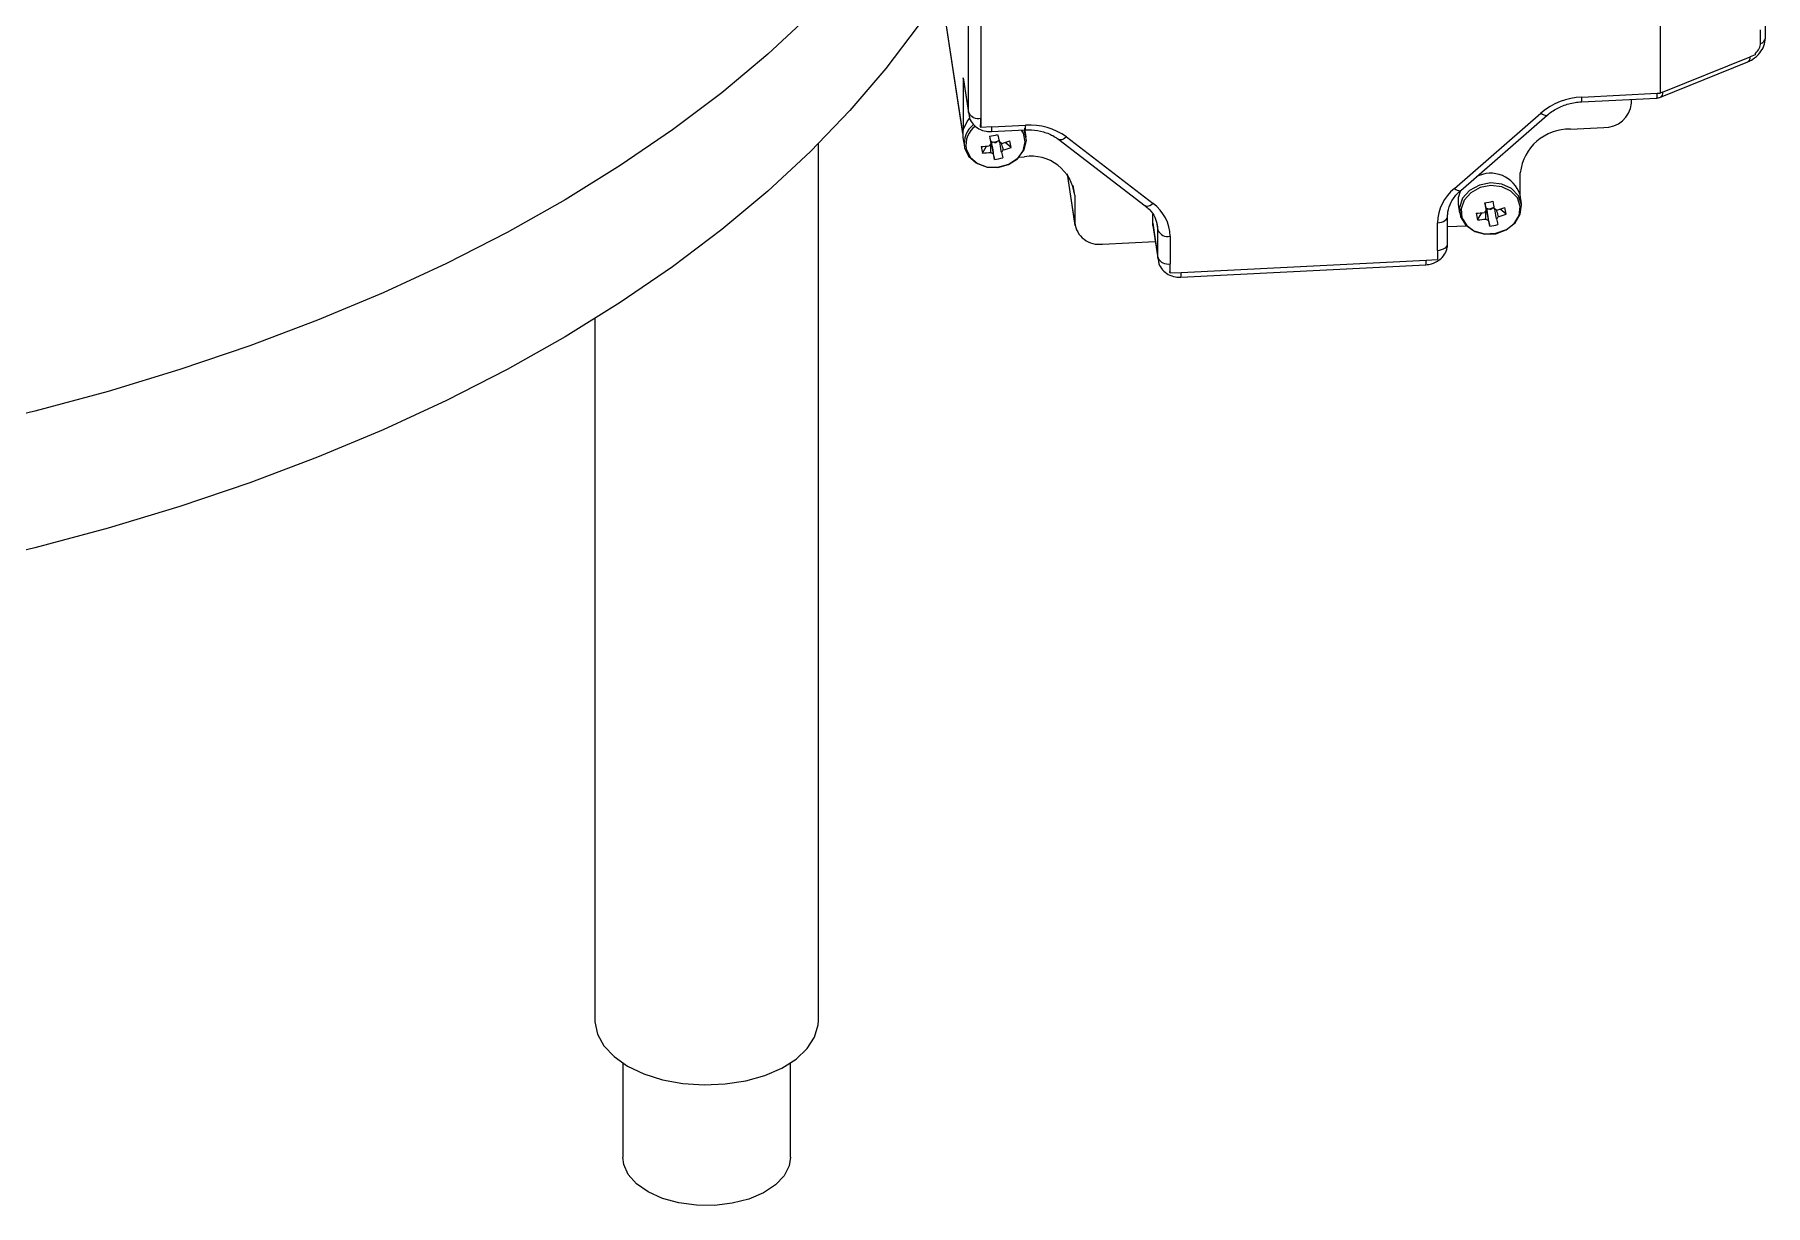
# Model space of a CAD drawing. Header units: millimetres. Extents: x 334 to 3694, y 0 to 2376.
# Drawn here: x 3225.7 to 3318.6, y 1046.8 to 1109.7 of the extents above; entities that cross this region are included whole.
import ezdxf

# ---------------------------------------------------------------- set-up
doc = ezdxf.new("R2010")
doc.units = ezdxf.units.MM
doc.header["$LTSCALE"] = 3
doc.layers.add('1_외형선', color=7, linetype='Continuous', lineweight=25)

msp = doc.modelspace()

# ---------------------------------------------------------------- linework, layer by layer
at = {"layer": '1_외형선'}
for p, q in [((3312.948, 1118.297), (3312.948, 1106.539)), ((3275.837, 1105.502), (3275.837, 1116.281)), ((3276.487, 1115.966), (3276.487, 1105.188)), ((3275.525, 1104.374), (3274.122, 1113.636)), ((3274.133, 1113.486), (3275.525, 1104.304)), ((3318.339, 1109.208), (3318.339, 1109.943)), ((3318.595, 1109.492), (3318.595, 1110.227)), ((3312.96, 1106.32), (3317.652, 1108.217)), ((3313.079, 1106.592), (3317.772, 1108.489)), ((3318.055, 1108.604), (3317.772, 1108.489)), ((3318.055, 1108.669), (3318.055, 1108.604)), ((3275.555, 1107.366), (3275.837, 1105.502)), ((3275.555, 1107.366), (3275.555, 1104.588)), ((3275.564, 1107.246), (3275.555, 1107.366)), ((3275.564, 1107.246), (3275.846, 1105.383)), ((3308.726, 1106.073), (3312.766, 1106.277)), ((3308.748, 1106.327), (3312.788, 1106.531)), ((3311.418, 1105.993), (3311.418, 1106.209)), ((3312.788, 1106.531), (3312.948, 1106.539)), ((3313.079, 1106.592), (3312.948, 1106.539)), ((3275.837, 1105.502), (3275.846, 1105.384)), ((3301.904, 1101.427), (3306.55, 1105.47)), ((3302.245, 1101.319), (3306.891, 1105.362)), ((3276.482, 1104.729), (3276.487, 1104.698)), ((3276.487, 1105.188), (3276.487, 1104.698)), ((3277.085, 1104.728), (3276.487, 1104.698)), ((3277.063, 1104.474), (3278.872, 1104.565)), ((3277.085, 1104.728), (3278.894, 1104.819)), ((3278.932, 1104.181), (3278.859, 1104.663)), ((3308.13, 1104.602), (3309.923, 1104.692)), ((3267.779, 1056.753), (3267.779, 1103.831)), ((3275.537, 1104.159), (3275.61, 1103.677)), ((3276.583, 1103.321), (3276.807, 1103.694)), ((3277.069, 1103.892), (3277.057, 1103.946)), ((3277.069, 1103.892), (3277.183, 1103.915)), ((3277.232, 1102.982), (3277.069, 1103.892)), ((3277.39, 1103.955), (3277.467, 1103.97)), ((3278.121, 1103.622), (3277.796, 1103.892)), ((3280.674, 1104.054), (3285.32, 1100.48)), ((3281.092, 1104.184), (3285.738, 1100.611)), ((3278.549, 1103.108), (3278.842, 1103.123)), ((3281.124, 1102.2), (3281.543, 1099.435)), ((3281.532, 1099.584), (3281.138, 1102.182)), ((3281.532, 1101.054), (3281.451, 1101.585)), ((3305.44, 1101), (3305.44, 1102.261)), ((3281.532, 1101.054), (3281.532, 1099.584)), ((3305.501, 1100.599), (3305.428, 1101.081)), ((3285.716, 1099.55), (3285.716, 1100.036)), ((3301.541, 1098.442), (3301.541, 1099.925)), ((3302.106, 1100.577), (3302.179, 1100.096)), ((3303.152, 1099.739), (3303.376, 1100.112)), ((3303.638, 1100.311), (3303.627, 1100.364)), ((3303.638, 1100.311), (3303.753, 1100.333)), ((3303.801, 1099.4), (3303.638, 1100.311)), ((3303.96, 1100.373), (3304.036, 1100.388)), ((3304.69, 1100.04), (3304.365, 1100.31)), ((3285.725, 1099.431), (3285.716, 1099.55)), ((3285.716, 1099.55), (3285.998, 1097.687)), ((3285.725, 1099.431), (3286.007, 1097.568)), ((3285.946, 1099.511), (3285.998, 1099.17)), ((3285.998, 1097.687), (3285.998, 1099.17)), ((3286.648, 1098.855), (3286.648, 1097.372)), ((3300.993, 1098.097), (3300.993, 1099.58)), ((3301.541, 1099.37), (3302.538, 1099.42)), ((3283.026, 1098.435), (3285.854, 1098.577)), ((3300.993, 1098.097), (3300.993, 1097.607)), ((3285.998, 1097.687), (3286.007, 1097.569)), ((3286.643, 1096.913), (3286.648, 1096.882)), ((3286.648, 1096.882), (3286.648, 1097.372)), ((3286.648, 1096.882), (3287.246, 1096.912)), ((3287.224, 1096.658), (3300.374, 1097.322)), ((3287.246, 1096.912), (3300.396, 1097.577)), ((3300.396, 1097.577), (3300.993, 1097.607)), ((3255.779, 1094.428), (3255.779, 1056.753)), ((3257.279, 1054.462), (3257.279, 1049.404)), ((3266.279, 1049.404), (3266.279, 1054.462))]:
    msp.add_line(p, q, dxfattribs=at)
at = {"layer": '1_외형선', "flags": 128}
for points in [[(3273.454, 1117.967), (3273.135, 1117.508), (3271.398, 1115.206), (3269.47, 1112.955), (3267.356, 1110.761), (3265.061, 1108.628), (3262.591, 1106.561), (3259.95, 1104.566), (3257.145, 1102.647), (3254.183, 1100.809), (3251.071, 1099.055), (3247.815, 1097.39), (3244.424, 1095.817), (3240.905, 1094.342), (3237.267, 1092.966), (3233.518, 1091.693), (3229.666, 1090.526), (3225.722, 1089.468), (3221.694, 1088.521)], [(3274.359, 1111.994), (3273.135, 1110.159), (3271.398, 1107.857), (3269.47, 1105.606), (3267.356, 1103.412), (3265.061, 1101.279), (3262.591, 1099.213), (3259.95, 1097.218), (3257.145, 1095.298), (3254.183, 1093.46), (3251.071, 1091.706), (3247.815, 1090.041), (3244.424, 1088.469), (3240.905, 1086.993), (3237.267, 1085.617), (3233.518, 1084.344), (3229.666, 1083.177), (3225.722, 1082.119), (3221.694, 1081.172)], [(3313.079, 1106.592), (3313.073, 1106.502), (3313.053, 1106.427), (3313.021, 1106.368), (3312.979, 1106.329), (3312.96, 1106.32)], [(3306.55, 1105.47), (3306.631, 1105.413), (3306.708, 1105.372), (3306.776, 1105.347), (3306.833, 1105.341), (3306.878, 1105.353), (3306.891, 1105.362)], [(3275.889, 1105.2), (3275.785, 1105.075), (3275.555, 1104.588)], [(3275.623, 1103.607), (3275.84, 1103.146), (3276.25, 1102.791), (3276.798, 1102.589), (3277.41, 1102.569), (3278.003, 1102.732), (3278.497, 1103.057), (3278.826, 1103.5), (3278.945, 1104.001), (3278.837, 1104.492), (3278.801, 1104.562)], [(3275.709, 1103.542), (3275.916, 1103.102), (3276.307, 1102.763), (3276.831, 1102.571), (3277.415, 1102.551), (3277.982, 1102.707), (3278.454, 1103.018), (3278.768, 1103.441), (3278.881, 1103.919), (3278.779, 1104.388), (3278.682, 1104.555)], [(3281.092, 1104.184), (3281.008, 1104.119), (3280.926, 1104.07), (3280.848, 1104.038), (3280.777, 1104.025), (3280.717, 1104.032), (3280.675, 1104.053)], [(3304.132, 1099.011), (3304.708, 1099.218), (3305.166, 1099.577), (3305.445, 1100.04), (3305.508, 1100.545), (3305.345, 1101.023), (3304.979, 1101.41), (3304.46, 1101.653), (3303.856, 1101.72), (3303.25, 1101.601), (3302.724, 1101.313), (3302.349, 1100.895), (3302.175, 1100.403), (3302.226, 1099.903), (3302.495, 1099.463), (3302.946, 1099.143), (3303.517, 1098.985), (3304.132, 1099.011)], [(3304.131, 1098.992), (3304.681, 1099.19), (3305.118, 1099.533), (3305.385, 1099.975), (3305.445, 1100.457), (3305.29, 1100.914), (3304.94, 1101.283), (3304.444, 1101.516), (3303.867, 1101.58), (3303.289, 1101.466), (3302.786, 1101.191), (3302.428, 1100.792), (3302.262, 1100.322), (3302.31, 1099.844), (3302.567, 1099.424), (3302.998, 1099.118), (3303.543, 1098.967), (3304.131, 1098.992)], [(3285.738, 1100.611), (3285.654, 1100.545), (3285.572, 1100.496), (3285.494, 1100.464), (3285.424, 1100.452), (3285.363, 1100.458), (3285.32, 1100.48)], [(3301.904, 1101.427), (3301.985, 1101.37), (3302.061, 1101.329), (3302.13, 1101.305), (3302.187, 1101.298), (3302.232, 1101.31), (3302.245, 1101.319)], [(3302.237, 1101.307), (3302.106, 1100.91), (3302.106, 1100.577)], [(3300.993, 1099.58), (3301.109, 1099.592), (3301.218, 1099.617), (3301.317, 1099.654), (3301.401, 1099.702), (3301.467, 1099.758), (3301.513, 1099.82), (3301.537, 1099.887), (3301.541, 1099.925)], [(3285.998, 1099.17), (3285.986, 1099.371), (3285.974, 1099.456)], [(3300.993, 1098.097), (3301.109, 1098.109), (3301.218, 1098.134), (3301.317, 1098.172), (3301.401, 1098.219), (3301.467, 1098.275), (3301.513, 1098.338), (3301.537, 1098.404), (3301.541, 1098.442)], [(3255.779, 1056.753), (3255.781, 1056.669), (3255.917, 1056.015), (3256.265, 1055.388), (3256.812, 1054.81), (3257.538, 1054.302), (3258.418, 1053.883), (3259.42, 1053.568), (3260.506, 1053.368), (3261.639, 1053.29), (3262.777, 1053.337), (3263.879, 1053.508), (3264.904, 1053.796), (3265.817, 1054.191), (3266.584, 1054.678), (3267.177, 1055.241), (3267.575, 1055.858), (3267.764, 1056.507), (3267.779, 1056.753)], [(3266.279, 1049.404), (3266.21, 1048.949), (3265.937, 1048.41), (3265.469, 1047.917), (3264.829, 1047.494), (3264.047, 1047.16), (3263.158, 1046.931), (3262.205, 1046.818), (3261.232, 1046.825), (3260.285, 1046.954), (3259.407, 1047.196), (3258.641, 1047.542), (3258.021, 1047.975), (3257.577, 1048.475), (3257.329, 1049.018), (3257.279, 1049.404)]]:
    msp.add_lwpolyline(points, dxfattribs=at)
at = {"layer": '1_외형선'}
for centre, radius, start, end in [((3318.258, 1109.539), 0.34, 283.8079, 352.10721), ((3317.503, 1108.444), 0.272, 303.25453, 9.46834), ((3308.903, 1102.683), 3.647, 92.4381, 130.17549), ((3308.162, 1106.25), 0.59, 342.53883, 7.50622), ((3312.198, 1106.454), 0.595, 342.65655, 7.43726), ((3312.735, 1106.876), 0.6, 272.89133, 292.0096), ((3276.365, 1105.764), 0.589, 206.35841, 281.95032), ((3309.962, 1106.156), 1.464, 268.4734, 353.58396), ((3276.661, 1104.327), 1.137, 166.76932, 188.50907), ((3276.904, 1103.829), 1.3, 128.06726, 189.83946), ((3276.941, 1103.753), 1.25, 125.81932, 189.71472), ((3273.587, 1122.619), 18.698, 280.39124, 281.7512), ((3276.494, 1104.651), 0.596, 342.69852, 7.41269), ((3349.1, 1119.184), 73.231, 191.71585, 192.03795), ((3278.304, 1104.742), 0.595, 342.65655, 7.43726), ((3279.122, 1101.489), 3.338, 53.84163, 93.91893), ((3308.06, 1101.967), 2.636, 88.4734, 173.58396), ((3276.329, 1108.559), 4.888, 272.0742, 277.29611), ((3280.506, 1104.363), 4.059, 189.77119, 194.87452), ((3277.274, 1103.542), 0.365, 128.94894, 152.50702), ((3348.665, 1119.099), 73.231, 191.71585, 192.03795), ((3277.19, 1104.238), 0.321, 239.26668, 245.55857), ((3277.207, 1104.281), 0.367, 245.85497, 266.25273), ((3277.212, 1104.319), 0.405, 265.99984, 296.14259), ((3277.231, 1104.279), 0.361, 296.18617, 309.54142), ((3277.371, 1103.538), 0.389, 51.12243, 73.70282), ((3277.368, 1103.656), 0.365, 308.94894, 332.50702), ((3276.327, 1108.701), 5.029, 284.83493, 289.95927), ((3276.405, 1108.348), 5.029, 284.83493, 289.95927), ((3273.474, 1102.791), 4.721, 10.12897, 14.51674), ((3276.406, 1108.206), 4.888, 272.0742, 277.29611), ((3277.271, 1103.66), 0.389, 231.12243, 253.70282), ((3308.452, 1110.298), 32.066, 192.63053, 193.18931), ((3276.812, 1106.282), 3.327, 277.2468, 284.89564), ((3308.887, 1110.383), 32.066, 192.63053, 193.18931), ((3279.2, 1100.806), 2.344, 6.0734, 98.79496), ((3303.852, 1100.585), 1.652, 17.46153, 117.91719), ((3284.432, 1098.82), 2.216, 0.91128, 53.90979), ((3303.471, 1099.506), 2.479, 129.22493, 178.30959), ((3300.156, 1119.038), 18.698, 280.39124, 281.7512), ((3375.234, 1115.517), 73.231, 191.71585, 192.03795), ((3375.669, 1115.602), 73.231, 191.71585, 192.03795), ((3302.898, 1104.977), 4.888, 272.0742, 277.29611), ((3307.076, 1100.781), 4.059, 189.77119, 194.87452), ((3302.976, 1104.624), 4.888, 272.0742, 277.29611), ((3303.843, 1099.96), 0.365, 128.94894, 152.50702), ((3303.759, 1100.656), 0.321, 239.26668, 245.55857), ((3303.84, 1100.078), 0.389, 231.12243, 253.70282), ((3303.777, 1100.699), 0.367, 245.85497, 266.25273), ((3335.021, 1106.716), 32.066, 192.63053, 193.18931), ((3303.781, 1100.737), 0.405, 265.99984, 296.14259), ((3303.8, 1100.697), 0.361, 296.18617, 309.54142), ((3303.94, 1099.956), 0.389, 51.12243, 73.70282), ((3303.937, 1100.074), 0.365, 308.94894, 332.50702), ((3335.457, 1106.802), 32.066, 192.63053, 193.18931), ((3302.897, 1105.119), 5.029, 284.83493, 289.95927), ((3302.974, 1104.766), 5.029, 284.83493, 289.95927), ((3300.043, 1099.21), 4.721, 10.12897, 14.51674), ((3282.827, 1099.722), 1.302, 186.0734, 278.79496), ((3286.526, 1099.432), 0.589, 206.35841, 281.95032), ((3303.382, 1102.7), 3.327, 277.2468, 284.89564), ((3286.526, 1097.949), 0.589, 206.35841, 281.95032), ((3286.656, 1096.835), 0.595, 342.67086, 7.4289), ((3299.704, 1097.508), 0.695, 344.46999, 5.62382)]:
    msp.add_arc(centre, radius, start, end, dxfattribs=at)
for centre, major_axis, ratio, start_param, end_param in [((3317.772, 1108.979), (0.494, 0.441), 0.634238, 4.720498, 5.767696), ((3277.191, 1104.471), (-0.1, 0.575), 0.499808, 2.783005, 3.521833), ((3303.76, 1100.889), (-0.1, 0.575), 0.499808, 2.783005, 3.521833)]:
    msp.add_ellipse(centre, major_axis=major_axis, ratio=ratio, start_param=start_param, end_param=end_param, dxfattribs=at)
for points, knots in [([(3317.652, 1108.217), (3317.742, 1108.259), (3317.979, 1108.372), (3318.294, 1108.666), (3318.545, 1109.068), (3318.579, 1109.353), (3318.595, 1109.492)], [0, 0, 0, 0, 0.182374, 0.4797016, 0.7454385, 1, 1, 1, 1]), ([(3275.86, 1105.388), (3275.868, 1105.322), (3275.891, 1105.13), (3276.075, 1104.85), (3276.382, 1104.603), (3276.735, 1104.477), (3276.974, 1104.475), (3277.073, 1104.474)], [0, 0, 0, 0, 0.11967, 0.351361, 0.582978, 0.826013, 1, 1, 1, 1]), ([(3306.891, 1105.362), (3306.971, 1105.427), (3307.213, 1105.623), (3307.709, 1105.878), (3308.267, 1106.035), (3308.61, 1106.063), (3308.726, 1106.073)], [0, 0, 0, 0, 0.163136, 0.497144, 0.831024, 1, 1, 1, 1]), ([(3276.482, 1104.729), (3276.483, 1104.757), (3276.488, 1104.887), (3276.487, 1105.056), (3276.487, 1105.188)], [0, 0, 0, 0, 0.219816, 1, 1, 1, 1]), ([(3278.872, 1104.565), (3278.984, 1104.567), (3279.322, 1104.574), (3279.867, 1104.477), (3280.356, 1104.278), (3280.593, 1104.11), (3280.674, 1104.054)], [0, 0, 0, 0, 0.1650747, 0.4973841, 0.8294859, 1, 1, 1, 1]), ([(3277.044, 1103.826), (3277.042, 1103.846), (3277.022, 1103.983), (3277.003, 1104.118), (3276.986, 1104.234)], [0, 0, 0, 0, 0.1480121, 1, 1, 1, 1]), ([(3277.027, 1103.357), (3277.027, 1103.381), (3277.026, 1103.529), (3277.026, 1103.678), (3277.026, 1103.803)], [0, 0, 0, 0, 0.158432, 1, 1, 1, 1]), ([(3277.057, 1103.946), (3277.063, 1103.911), (3277.094, 1103.715), (3277.129, 1103.496), (3277.158, 1103.312), (3277.162, 1103.287)], [0, 0, 0, 0, 0.160618, 0.883257, 1, 1, 1, 1]), ([(3277.598, 1103.372), (3277.594, 1103.397), (3277.565, 1103.581), (3277.53, 1103.801), (3277.499, 1103.996), (3277.493, 1104.031)], [0, 0, 0, 0, 0.116743, 0.839382, 1, 1, 1, 1]), ([(3277.577, 1103.86), (3277.609, 1103.758), (3277.648, 1103.634), (3277.685, 1103.509), (3277.692, 1103.487)], [0, 0, 0, 0, 0.821373, 1, 1, 1, 1]), ([(3301.541, 1099.925), (3301.545, 1100.003), (3301.557, 1100.257), (3301.707, 1100.69), (3301.984, 1101.08), (3302.194, 1101.272), (3302.245, 1101.319)], [0, 0, 0, 0, 0.162904, 0.528221, 0.883839, 1, 1, 1, 1]), ([(3303.614, 1100.244), (3303.611, 1100.264), (3303.591, 1100.401), (3303.572, 1100.536), (3303.555, 1100.652)], [0, 0, 0, 0, 0.148012, 1, 1, 1, 1]), ([(3285.32, 1100.48), (3285.389, 1100.422), (3285.604, 1100.241), (3285.858, 1099.897), (3285.931, 1099.594), (3285.965, 1099.45)], [0, 0, 0, 0, 0.200816, 0.620511, 1, 1, 1, 1]), ([(3303.596, 1099.775), (3303.596, 1099.799), (3303.595, 1099.947), (3303.595, 1100.096), (3303.595, 1100.221)], [0, 0, 0, 0, 0.1584319, 1, 1, 1, 1]), ([(3303.627, 1100.364), (3303.632, 1100.329), (3303.663, 1100.133), (3303.698, 1099.914), (3303.727, 1099.73), (3303.731, 1099.705)], [0, 0, 0, 0, 0.160618, 0.883257, 1, 1, 1, 1]), ([(3304.167, 1099.79), (3304.163, 1099.815), (3304.135, 1099.989), (3304.108, 1100.163), (3304.084, 1100.311)], [0, 0, 0, 0, 0.147539, 1, 1, 1, 1]), ([(3304.146, 1100.279), (3304.178, 1100.176), (3304.217, 1100.052), (3304.254, 1099.928), (3304.261, 1099.905)], [0, 0, 0, 0, 0.821373, 1, 1, 1, 1]), ([(3300.374, 1097.322), (3300.476, 1097.335), (3300.734, 1097.365), (3301.1, 1097.552), (3301.392, 1097.865), (3301.527, 1098.184), (3301.537, 1098.383), (3301.541, 1098.453)], [0, 0, 0, 0, 0.168609, 0.426623, 0.659578, 0.880238, 1, 1, 1, 1]), ([(3286.021, 1097.572), (3286.029, 1097.507), (3286.052, 1097.314), (3286.236, 1097.035), (3286.543, 1096.787), (3286.893, 1096.663), (3287.128, 1096.659), (3287.224, 1096.658)], [0, 0, 0, 0, 0.120387, 0.353469, 0.586475, 0.830968, 1, 1, 1, 1]), ([(3286.643, 1096.913), (3286.644, 1096.925), (3286.646, 1096.982), (3286.648, 1097.132), (3286.648, 1097.281), (3286.648, 1097.372)], [0, 0, 0, 0, 0.098664, 0.449777, 1, 1, 1, 1])]:
    msp.add_open_spline(points, degree=3, knots=knots, dxfattribs=at)

doc.saveas('drawing.dxf')
